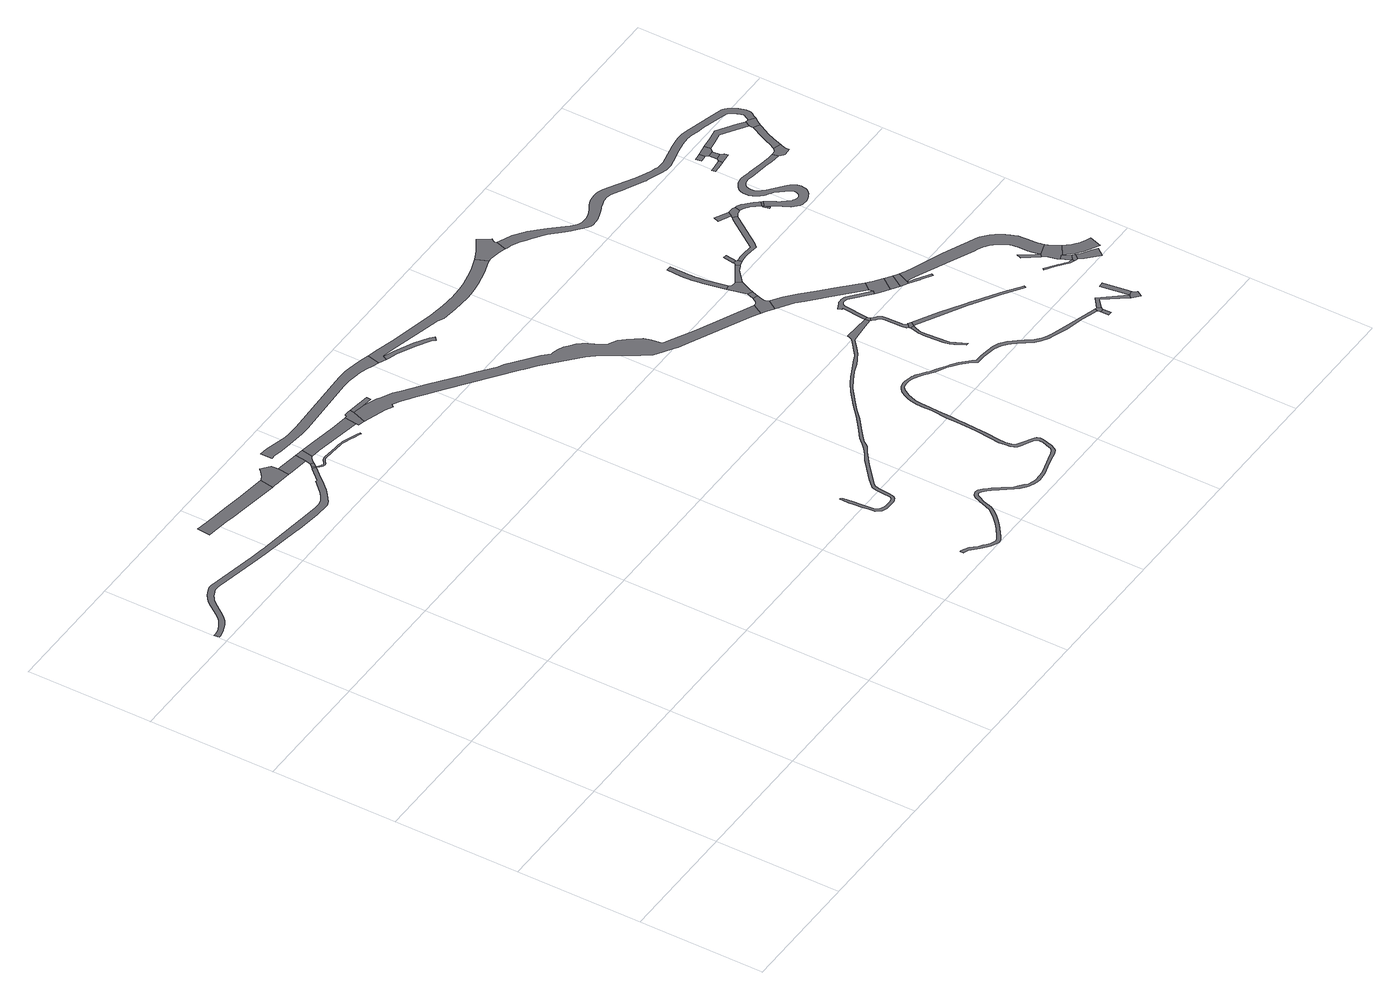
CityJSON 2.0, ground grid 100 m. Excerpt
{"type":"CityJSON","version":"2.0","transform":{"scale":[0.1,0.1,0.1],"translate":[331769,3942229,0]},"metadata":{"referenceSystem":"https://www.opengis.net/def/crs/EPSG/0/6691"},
"CityObjects":{
"road1":{"type":"Road","attributes":{"RoadStructureAttribute.sectionType":"1"},"geometry":[{"type":"MultiSurface","lod":"1","boundaries":[[[0,1,2,3,4,5,6,7,8,9,10,11,12,13,14,15,16,17,18,19,20,21,22,23,24,25,26,27,28,29,30,31,32,33,34,35,36,37,38,39,40,41,42,43,44,45,46,47,48,49,50,51,52,53,54,55,56,57,58,59,60,61,62,63,64,65,66,67,68,69,70]]]}]},
"road2":{"type":"Road","attributes":{"function":"3","RoadStructureAttribute.sectionType":"1"},"geometry":[{"type":"MultiSurface","lod":"1","boundaries":[[[71,72,73,74,75,76,77,78,79,80,81,82,83]]]}]},
"road3":{"type":"Road","geometry":[{"type":"MultiSurface","lod":"1","boundaries":[[[84,85,86,87,88,76,75,89,90,91,92,93,94,95]]]}]},
"road4":{"type":"Road","attributes":{"function":"3","RoadStructureAttribute.sectionType":"1"},"geometry":[{"type":"MultiSurface","lod":"1","boundaries":[[[92,96,97,98,93]]]}]},
"road5":{"type":"Road","geometry":[{"type":"MultiSurface","lod":"1","boundaries":[[[99,70,69,100,101]]]}]},
"road6":{"type":"Road","attributes":{"RoadStructureAttribute.sectionType":"1"},"geometry":[{"type":"MultiSurface","lod":"1","boundaries":[[[102,103,104,99,101]]]}]},
"road7":{"type":"Road","geometry":[{"type":"MultiSurface","lod":"1","boundaries":[[[105,106,107,108,109,110,111,112,98,97,104,103]]]}]},
"road8":{"type":"Road","attributes":{"RoadStructureAttribute.sectionType":"1"},"geometry":[{"type":"MultiSurface","lod":"1","boundaries":[[[69,113,114,115,116,117,118,119,120,121,122,123,124,125,126,127,128,129,130,131,132,133,134,135,136,137,138,139,140,141,142,143,144,145,146,147,148,149,150,151,152,153,154,155,156,157,158,159,160,161,162,100]]]}]},
"road9":{"type":"Road","attributes":{"function":"3","RoadStructureAttribute.sectionType":"1"},"geometry":[{"type":"MultiSurface","lod":"1","boundaries":[[[111,163,164,165,166,167,168,169,170,171,112]]]}]},
"road10":{"type":"Road","geometry":[{"type":"MultiSurface","lod":"1","boundaries":[[[172,173,174,175,176,169,168,177,178]]]}]},
"road11":{"type":"Road","attributes":{"RoadStructureAttribute.sectionType":"1"},"geometry":[{"type":"MultiSurface","lod":"1","boundaries":[[[179,180,181,182,183,184,185,186,187,188,189,190,191,192,193,194,195,196,197,198,199,200,201,202,203,204]]]}]},
"road12":{"type":"Road","geometry":[{"type":"MultiSurface","lod":"1","boundaries":[[[172,205,206,207,208,209,173]]]}]},
"road13":{"type":"Road","geometry":[{"type":"MultiSurface","lod":"1","boundaries":[[[210,211,212,213,214,215,216,217,218,219,220]]]}]},
"road14":{"type":"Road","attributes":{"function":"3","RoadStructureAttribute.sectionType":"1"},"geometry":[{"type":"MultiSurface","lod":"1","boundaries":[[[221,222,223,224,225,226,227,228,229,230,231,232,233,234,235,236,237,238,239,240,241,242,243,244,245,246,247,248,249,250,251,252,253,254,255,256,172,178,257,258,259,260,261,262,263,264,265,266,267,268,269,270,271,272,273,274,275,276,277,278,279]]]}]},
"road15":{"type":"Road","attributes":{"RoadStructureAttribute.sectionType":"1"},"geometry":[{"type":"MultiSurface","lod":"1","boundaries":[[[280,281,282,283,284,285,286,287,288,289,290,291,292,293,294,295,296,297,298,299,300,301,302,303,304,305,306,307,308,309,310,311,312,313,314,315,316,317,318,319,320,321,322,323,324,325,326,327,328,329,330,331,332,333,334,335,336,337,338,339,340,341,342,343,344,345,346,347,348,349,350,351,352,353,354,355,356,357,358,359,360,361,362,363,364,365,366,367,368,369,370]]]}]},
"road16":{"type":"Road","attributes":{"RoadStructureAttribute.sectionType":"1"},"geometry":[{"type":"MultiSurface","lod":"1","boundaries":[[[371,372,373,374,375,376,377,378,379,380,381,382,383,384,385,386,387,388,389,390,391,392,393,394,395,396,397,398,399,400,401,402,403,404,405,406,407,408,409,410,411,412,413,414,415,416,417,418,419,420,421,422,423,424,425,426,427,428,429,430,431,432,433,434,435,436,437,438,439,440,441,442,443,444,445,446,447,448,449,450,451,452,453,454,455,456,457,458,459,460,461,462,463,464,465,466,467,468,469,470,471,472,473,474,475,476,477,478,479,480,481,482,483,484,485,486,487,488,489,490,491,492,493,494,495,496,497,498,499,500,501,502,503,504,505,506,507,508,509,510,511,512,513,514,515,516,517,518,519,520,521,522,523,524,525,526,527,528,529,530,531,532,533,534,535,536,537,538,539,540,541,542,543,544,545,546,547,548,549,550,551,552,553,554,555,556,557,558,559,560,561,562,563,564,565,566,567,568,569,570,571,572,573,574,575,576,577,578,579,580,581,582,583,584,585]]]}]},
"road17":{"type":"Road","attributes":{"RoadStructureAttribute.sectionType":"1"},"geometry":[{"type":"MultiSurface","lod":"1","boundaries":[[[586,587,588,589,590,591,592,593,594,595,596,597,598,599,600,601,602,191,190,210,220,603,604,605,606,607,608,609,610,611,612,613,614,615,616,617,618]]]}]},
"road18":{"type":"Road","geometry":[{"type":"MultiSurface","lod":"1","boundaries":[[[619,620,621,622,623,624,625,626,627,628,629,221,279]]]}]},
"road19":{"type":"Road","attributes":{"RoadStructureAttribute.sectionType":"1"},"geometry":[{"type":"MultiSurface","lod":"1","boundaries":[[[630,631,632,633,634,635,636,637,638,639,640,641,642,643,644]]]}]},
"road20":{"type":"Road","geometry":[{"type":"MultiSurface","lod":"1","boundaries":[[[645,646,370,369,647,648]]]}]},
"road21":{"type":"Road","attributes":{"RoadStructureAttribute.sectionType":"1"},"geometry":[{"type":"MultiSurface","lod":"1","boundaries":[[[649,650,651,652,653,654,655,648,647,656,657,658,659,660,661,662,663,664,665]]]}]},
"road22":{"type":"Road","geometry":[{"type":"MultiSurface","lod":"1","boundaries":[[[617,666,667,668,669,670,671,672,673,674,675,676,677,678,679,680,681,682,683,684,618]]]}]},
"road23":{"type":"Road","geometry":[{"type":"MultiSurface","lod":"1","boundaries":[[[643,685,686,687,688,649,665,689,644]]]}]},
"road24":{"type":"Road","attributes":{"RoadStructureAttribute.sectionType":"1"},"geometry":[{"type":"MultiSurface","lod":"1","boundaries":[[[626,690,691,627]]]}]},
"road25":{"type":"Road","geometry":[{"type":"MultiSurface","lod":"1","boundaries":[[[691,690,692,693,694,695,696,697,698,699,700,701]]]}]},
"road26":{"type":"Road","attributes":{"RoadStructureAttribute.sectionType":"1"},"geometry":[{"type":"MultiSurface","lod":"1","boundaries":[[[700,702,703,704,705,706,707,708,709,710,711,712,713,714,715,716,701]]]}]},
"road27":{"type":"Road","geometry":[{"type":"MultiSurface","lod":"1","boundaries":[[[717,718,719,720,721,722,723,724,725,726,727,728,729,621,620]]]}]},
"road28":{"type":"Road","attributes":{"RoadStructureAttribute.sectionType":"1"},"geometry":[{"type":"MultiSurface","lod":"1","boundaries":[[[646,730,731,732,733,734,735,736,737,738,739,740,741,742,743,744,745,746,747,748,749,750,751,752,753,370]]]}]},
"road29":{"type":"Road","attributes":{"RoadStructureAttribute.sectionType":"1"},"geometry":[{"type":"MultiSurface","lod":"1","boundaries":[[[754,755,694,693,756,757,758,759,760,761]]]}]},
"road30":{"type":"Road","attributes":{"RoadStructureAttribute.sectionType":"1"},"geometry":[{"type":"MultiSurface","lod":"1","boundaries":[[[685,762,763,764,765,766,767,768,769,770,771,772,773,774,775,776,777,778,779,780,686]]]}]},
"road31":{"type":"Road","geometry":[{"type":"MultiSurface","lod":"1","boundaries":[[[760,781,782,783,784,785,786,787,788,761]]]}]},
"road32":{"type":"Road","geometry":[{"type":"MultiSurface","lod":"1","boundaries":[[[741,789,790,791,792,793,722,721,742]]]}]},
"road33":{"type":"Road","geometry":[{"type":"MultiSurface","lod":"1","boundaries":[[[785,794,795,786]]]}]},
"road34":{"type":"Road","attributes":{"RoadStructureAttribute.sectionType":"1"},"geometry":[{"type":"MultiSurface","lod":"1","boundaries":[[[796,797,791,790,798]]]}]},
"road35":{"type":"Road","geometry":[{"type":"MultiSurface","lod":"1","boundaries":[[[796,798,799,800,801,802]]]}]},
"road36":{"type":"Road","geometry":[{"type":"MultiSurface","lod":"1","boundaries":[[[803,804,805,806]]]}]},
"road37":{"type":"Road","attributes":{"RoadStructureAttribute.sectionType":"1"},"geometry":[{"type":"MultiSurface","lod":"1","boundaries":[[[799,807,808,809,810,811,812,813,814,815,816,800]]]}]},
"road38":{"type":"Road","geometry":[{"type":"MultiSurface","lod":"1","boundaries":[[[817,803,806,818,819,820,371,585]]]}]},
"road39":{"type":"Road","attributes":{"RoadStructureAttribute.sectionType":"1"},"geometry":[{"type":"MultiSurface","lod":"1","boundaries":[[[821,822,823,824,825,826,827,828,784,783,829,830,831,832,833,834,835,836,837,838,839]]]}]},
"road40":{"type":"Road","attributes":{"RoadStructureAttribute.sectionType":"1"},"geometry":[{"type":"MultiSurface","lod":"1","boundaries":[[[840,820,819,841,842,843]]]}]},
"road41":{"type":"Road","geometry":[{"type":"MultiSurface","lod":"1","boundaries":[[[844,845,843,842,846,847,848,849]]]}]},
"road42":{"type":"Road","attributes":{"RoadStructureAttribute.sectionType":"1"},"geometry":[{"type":"MultiSurface","lod":"1","boundaries":[[[845,850,851,852,853,843]]]}]},
"road43":{"type":"Road","attributes":{"function":"3","RoadStructureAttribute.sectionType":"1"},"geometry":[{"type":"MultiSurface","lod":"1","boundaries":[[[801,854,855,856,857,858,859,860,861,862,863,864,865,866,867,868,869,870,871,872,873,874,875,876,877,878,879,880,881,882,883,884,885,886,887,888,889,890,891,892,893,894,895,896,897,898,899,900,901,802]]]}]},
"road44":{"type":"Road","geometry":[{"type":"MultiSurface","lod":"1","boundaries":[[[902,903,904,905]]]}]},
"road45":{"type":"Road","geometry":[{"type":"MultiSurface","lod":"1","boundaries":[[[906,907,905,904,839,838,908,909,910,911,912]]]}]},
"road46":{"type":"Road","attributes":{"RoadStructureAttribute.sectionType":"1"},"geometry":[{"type":"MultiSurface","lod":"1","boundaries":[[[913,914,915,916,917,918,919,920,921,922,923,924]]]}]},
"road47":{"type":"Road","attributes":{"RoadStructureAttribute.sectionType":"1"},"geometry":[{"type":"MultiSurface","lod":"1","boundaries":[[[911,925,926,927,928,929,930,931,932,933,934,935,936,937,938,939,940,941,942,943,944,945,946,947,912]]]}]},
"road48":{"type":"Road","attributes":{"RoadStructureAttribute.sectionType":"1"},"geometry":[{"type":"MultiSurface","lod":"1","boundaries":[[[948,949,950,951,952,953,954,877]]]}]},
"road49":{"type":"Road","geometry":[{"type":"MultiSurface","lod":"1","boundaries":[[[955,956,957,958,959,960,961]]]}]},
"road50":{"type":"Road","attributes":{"RoadStructureAttribute.sectionType":"1"},"geometry":[{"type":"MultiSurface","lod":"1","boundaries":[[[962,963,964,965,966,967,968,969,970,971,972,973,974,975,976,977,978,979,980,981,982,983,984,985,986,987,988,989,990,991,992,993,994,995,996,997,998,999,1000,1001,1002,1003,1004,1005,1006,1007,1008,1009,1010,1011,1012,1013,1014,1015,1016,1017,1018,1019,1020,1021,1022,1023,1024,1025,672,671,1026,1027,1028,1029,1030,1031,1032,1033,1034,1035,1036,1037,1038,1039,1040,1041,1042,1043,1044,1045,1046,1047,1048,1049,1050,1051,1052,1053,1054,1055,1056,1057,1058,1059,1060,1061,1062,1063,1064,1065,1066,1067,1068,1069,1070,1071,1072,1073,1074,1075,1076,1077,1078,1079,1080,1081,1082,1083,1084]]]}]},
"road51":{"type":"Road","geometry":[{"type":"MultiSurface","lod":"1","boundaries":[[[1085,936,935,961,960,1086]]]}]},
"road52":{"type":"Road","attributes":{"RoadStructureAttribute.sectionType":"1"},"geometry":[{"type":"MultiSurface","lod":"1","boundaries":[[[1087,913,1088,1089,1090,1091,1092]]]}]},
"road53":{"type":"Road","geometry":[{"type":"MultiSurface","lod":"1","boundaries":[[[1093,1094,1095,1096,1088,913,924]]]}]},
"road54":{"type":"Road","geometry":[{"type":"MultiSurface","lod":"1","boundaries":[[[954,1097,1098,1092,1091,1099,1100,1101,1102,1103,1104,878,877]]]}]},
"road55":{"type":"Road","attributes":{"RoadStructureAttribute.sectionType":"1"},"geometry":[{"type":"MultiSurface","lod":"1","boundaries":[[[1105,1106,1107,1108,1095,1094,1109,1110]]]}]},
"road56":{"type":"Road","attributes":{"function":"3","RoadStructureAttribute.sectionType":"1"},"geometry":[{"type":"MultiSurface","lod":"1","boundaries":[[[1099,1111,1112,1113,1114,1115,1116,1117,1118,1119,1120,1121,1122,1123,1124,1100]]]}]},
"road57":{"type":"Road","attributes":{"RoadStructureAttribute.sectionType":"1"},"geometry":[{"type":"MultiSurface","lod":"1","boundaries":[[[1125,1126,1127,1128,1129,1130,1131,1132,1133,1134,1135,1136,1137,1138,1139,1140,1141,1142,1143,1144,1145,1146,1147,1148,1149,1150,1151,1152,1153,1154,1155,1156,1157,1158,1159,1160,1161,1162,1163,1164,1165,1166,1167,1168,1169,1170,1171,1172,1173,1174,1175,1176,1177,1178,1179,1180,1181,1182,1183,1184,1185,1186,1187,1188,1189,1190,1191,1192,1193,1194,1195,1196,1197,1198,1199,1200,1201,1202,1203,1204,1205,1206,1207,1208,1209,1210,1211,1212,1213,1214,1215,1216,1217,1218,1219,1220,1221,1222,1223,1224,1225,1226,1227,1228,1229,1230,1231,1232,1233,1234,1235,1236,1237,1238,1239,1240,1241,1242,1243,1244,1245,1246,1247,1248,1249,1250,1086,960,1251,1252,1253,1254,1255,1256,1257,1258,1259,1260,1261,1262,1263,1264,1265,1266,1267,1268,1269,1270,1271,1272,1273,1274,1275,1276,1277,1278,1279,1280,1281,1282,1283,1284,1285,1286,1287,1288,1289,1290,1291,1292,1293,1294,1295]]]}]},
"road58":{"type":"Road","attributes":{"RoadStructureAttribute.sectionType":"1"},"geometry":[{"type":"MultiSurface","lod":"1","boundaries":[[[1296,1297,1298,1299,1300,1301]]]}]},
"road59":{"type":"Road","geometry":[{"type":"MultiSurface","lod":"1","boundaries":[[[1302,1303,1304,1305]]]}]},
"road60":{"type":"Road","attributes":{"RoadStructureAttribute.sectionType":"1"},"geometry":[{"type":"MultiSurface","lod":"1","boundaries":[[[1300,1306,1307,1308,1309,1310,1301]]]}]},
"road61":{"type":"Road","attributes":{"RoadStructureAttribute.sectionType":"1"},"geometry":[{"type":"MultiSurface","lod":"1","boundaries":[[[1311,1312,1310,1309]]]}]},
"road62":{"type":"Road","geometry":[{"type":"MultiSurface","lod":"1","boundaries":[[[1311,1313,1314,1315,1305,1304,1312]]]}]},
"road63":{"type":"Road","geometry":[{"type":"MultiSurface","lod":"1","boundaries":[[[1294,1316,1317,1318,1319,1320,1321,1322,1323,1295]]]}]},
"road64":{"type":"Road","attributes":{"RoadStructureAttribute.sectionType":"1"},"geometry":[{"type":"MultiSurface","lod":"1","boundaries":[[[1314,1324,1325,1326,1327,1328,1329,1330,1331,1332,1315]]]}]},
"road65":{"type":"Road","attributes":{"RoadStructureAttribute.sectionType":"1"},"geometry":[{"type":"MultiSurface","lod":"1","boundaries":[[[1333,1334,1335,1336,1322,1321,1337,1338,1339,1340,1341,1342]]]}]},
"road66":{"type":"Road","geometry":[{"type":"MultiSurface","lod":"1","boundaries":[[[1341,1343,1084,1083,1328,1327,1342]]]}]}
},
"vertices":[
[1860,4458,0],[1775,4365,0],[1761,4366,0],[1746,4351,0],[1671,4275,0],[1638,4250,0],[1607,4232,0],[1564,4221,0],[1526,4221,0],[1441,4234,0],[964,4299,0],[953,4301,0],[852,4319,0],[447,4403,0],[422,4403,0],[387,4392,0],[340,4369,0],[293,4334,0],[271,4305,0],[248,4275,0],[190,4193,0],[173,4174,0],[154,4159,0],[120,4138,0],[103,4128,0],[92,4124,0],[80,4119,0],[76,4117,0],[45,4109,0],[20,4105,0],[9,4105,0],[14,4063,0],[26,4065,0],[60,4073,0],[80,4078,0],[91,4082,0],[106,4088,0],[119,4093,0],[140,4104,0],[177,4127,0],[200,4146,0],[220,4168,0],[283,4253,0],[298,4272,0],[315,4291,0],[329,4305,0],[344,4317,0],[358,4326,0],[375,4336,0],[401,4348,0],[420,4353,0],[438,4355,0],[456,4354,0],[478,4351,0],[800,4283,0],[934,4258,0],[1090,4230,0],[1233,4206,0],[1284,4197,0],[1463,4171,0],[1586,4165,0],[1604,4171,0],[1619,4179,0],[1656,4203,0],[1681,4223,0],[1720,4256,0],[1768,4306,0],[1798,4341,0],[1836,4386,0],[1886,4442,0],[1864,4462,0],
[923,4688,0],[1068,4666,0],[1150,4652,0],[1259,4635,0],[1550,4588,0],[1567,4696,0],[1545,4699,0],[1350,4726,0],[1185,4751,0],[1157,4755,0],[995,4781,0],[901,4795,0],[889,4693,0],
[1664,4767,0],[1649,4749,0],[1625,4728,0],[1603,4710,0],[1580,4700,0],[1578,4584,0],[1603,4582,0],[1624,4579,0],[1721,4564,0],[1735,4660,0],[1732,4677,0],[1730,4711,0],
[1736,4562,0],[1905,4538,0],[1920,4631,0],
[1872,4471,0],[1895,4450,0],[1894,4451,0],
[1901,4458,0],[1920,4482,0],[1898,4499,0],
[1940,4509,0],[1950,4518,0],[1956,4523,0],[1960,4525,0],[1963,4526,0],[1967,4527,0],[1972,4527,0],[1987,4620,0],
[1903,4424,0],[1917,4413,0],[1923,4410,0],[1930,4407,0],[1942,4405,0],[1952,4407,0],[1958,4409,0],[1963,4412,0],[1971,4419,0],[1982,4429,0],[1984,4431,0],[1988,4433,0],[1996,4436,0],[2002,4438,0],[2007,4438,0],[2017,4437,0],[2138,4427,0],[2174,4424,0],[2195,4422,0],[2213,4418,0],[2231,4413,0],[2260,4402,0],[2302,4384,0],[2335,4372,0],[2353,4364,0],[2357,4376,0],[2339,4383,0],[2306,4395,0],[2265,4413,0],[2234,4424,0],[2216,4429,0],[2197,4433,0],[2175,4436,0],[2139,4439,0],[2018,4449,0],[2006,4450,0],[2000,4449,0],[1993,4448,0],[1983,4444,0],[1978,4442,0],[1974,4439,0],[1963,4428,0],[1956,4422,0],[1952,4420,0],[1948,4418,0],[1942,4417,0],[1934,4419,0],[1928,4421,0],[1923,4423,0],[1911,4433,0],
[1980,4527,0],[1989,4526,0],[1998,4525,0],[2049,4518,0],[2413,4453,0],[2424,4451,0],[2438,4547,0],[2303,4567,0],[2092,4604,0],
[2517,4527,0],[2520,4560,0],[2506,4561,0],[2462,4563,0],[2455,4545,0],[2422,4429,0],[2476,4415,0],
[1841,4752,0],[1891,4740,0],[1969,4729,0],[2138,4711,0],[2205,4710,0],[2716,4732,0],[2781,4729,0],[2844,4721,0],[2892,4711,0],[2946,4696,0],[2996,4677,0],[3051,4655,0],[3078,4758,0],[3007,4776,0],[2946,4791,0],[2896,4799,0],[2852,4805,0],[2775,4809,0],[2175,4785,0],[2076,4788,0],[2059,4790,0],[2044,4792,0],[2018,4798,0],[1869,4836,0],[1804,4842,0],[1806,4751,0],
[2572,4519,0],[2582,4517,0],[2695,4501,0],[2699,4536,0],[2551,4556,0],
[3114,4630,0],[3129,4624,0],[3197,4599,0],[3343,4529,0],[3440,4470,0],[3464,4444,0],[3491,4468,0],[3463,4498,0],[3360,4561,0],[3211,4632,0],[3128,4665,0],
[4943,2768,0],[4513,2969,0],[4300,3081,0],[4275,3094,0],[4269,3104,0],[4256,3182,0],[4240,3234,0],[4208,3284,0],[4173,3328,0],[4132,3375,0],[4093,3396,0],[4058,3415,0],[4051,3424,0],[4017,3472,0],[4012,3493,0],[3993,3534,0],[3971,3566,0],[3947,3600,0],[3903,3634,0],[3873,3655,0],[3832,3676,0],[3788,3689,0],[3766,3690,0],[3714,3740,0],[3641,3796,0],[3498,3908,0],[3457,3931,0],[3330,4028,0],[3254,4087,0],[3044,4248,0],[2886,4367,0],[2833,4407,0],[2755,4449,0],[2722,4467,0],[2607,4509,0],[2572,4518,0],[2571,4386,0],[2654,4355,0],[2711,4327,0],[2726,4347,0],[2794,4309,0],[2843,4278,0],[2884,4248,0],[2944,4204,0],[3053,4122,0],[3508,3780,0],[3524,3768,0],[3606,3707,0],[3863,3476,0],[3933,3393,0],[3982,3317,0],[4082,3156,0],[4131,3088,0],[4191,3043,0],[4263,2996,0],[4289,2982,0],[4367,2943,0],[4839,2717,0],[4895,2685,0],
[5013,2047,0],[5007,2027,0],[4998,2003,0],[4867,1897,0],[4859,1894,0],[4796,1868,0],[4733,1836,0],[4659,1800,0],[4602,1768,0],[4527,1720,0],[4412,1629,0],[4328,1551,0],[4237,1479,0],[4144,1407,0],[4124,1385,0],[4097,1356,0],[4063,1323,0],[4044,1308,0],[4008,1282,0],[3959,1249,0],[3896,1197,0],[3807,1121,0],[3775,1087,0],[3758,1069,0],[3746,1056,0],[3738,1036,0],[3736,1022,0],[3731,952,0],[3724,898,0],[3718,886,0],[3706,877,0],[3682,874,0],[3636,874,0],[3613,876,0],[3586,892,0],[3568,911,0],[3564,934,0],[3553,1028,0],[3550,1096,0],[3544,1130,0],[3537,1168,0],[3530,1181,0],[3523,1185,0],[3521,1111,0],[3527,1058,0],[3531,1004,0],[3536,960,0],[3540,923,0],[3542,907,0],[3559,885,0],[3574,868,0],[3613,851,0],[3661,850,0],[3693,849,0],[3729,862,0],[3744,881,0],[3748,896,0],[3753,933,0],[3761,1005,0],[3762,1028,0],[3770,1046,0],[3778,1055,0],[3791,1072,0],[3827,1104,0],[3858,1132,0],[3941,1204,0],[3989,1241,0],[4048,1284,0],[4089,1312,0],[4109,1334,0],[4120,1351,0],[4125,1358,0],[4150,1382,0],[4192,1416,0],[4259,1469,0],[4312,1510,0],[4383,1579,0],[4444,1631,0],[4515,1689,0],[4566,1728,0],[4636,1766,0],[4715,1807,0],[4790,1834,0],[4829,1855,0],[4846,1864,0],[4883,1882,0],[4937,1926,0],[5004,1983,0],[5133,1996,0],[5226,2000,0],[5224,2036,0],
[6160,740,0],[6086,762,0],[5862,827,0],[5793,848,0],[5772,857,0],[5770,858,0],[5746,867,0],[5708,891,0],[5681,912,0],[5653,940,0],[5626,982,0],[5601,1015,0],[5597,1021,0],[5547,1074,0],[5498,1115,0],[5449,1132,0],[5383,1145,0],[5322,1151,0],[5270,1154,0],[5252,1177,0],[5216,1210,0],[5182,1244,0],[5135,1278,0],[5101,1300,0],[5067,1323,0],[5031,1344,0],[4999,1363,0],[4977,1380,0],[4949,1403,0],[4923,1422,0],[4909,1430,0],[4890,1439,0],[4883,1441,0],[4859,1449,0],[4821,1457,0],[4787,1458,0],[4759,1450,0],[4739,1438,0],[4714,1419,0],[4692,1385,0],[4671,1344,0],[4661,1312,0],[4653,1272,0],[4652,1267,0],[4650,1213,0],[4651,1135,0],[4641,1000,0],[4639,918,0],[4637,851,0],[4631,759,0],[4618,633,0],[4612,565,0],[4612,557,0],[4612,530,0],[4615,505,0],[4621,473,0],[4631,447,0],[4642,428,0],[4672,410,0],[4706,393,0],[4743,371,0],[4763,361,0],[4777,342,0],[4779,330,0],[4774,301,0],[4763,263,0],[4748,224,0],[4732,207,0],[4702,195,0],[4646,179,0],[4561,157,0],[4496,139,0],[4459,137,0],[4415,136,0],[4390,141,0],[4352,156,0],[4330,177,0],[4302,198,0],[4272,226,0],[4221,294,0],[4180,347,0],[4177,349,0],[4162,365,0],[4138,396,0],[4112,417,0],[4090,425,0],[4072,423,0],[4052,414,0],[4034,393,0],[4015,345,0],[4002,315,0],[3990,277,0],[3978,247,0],[3955,215,0],[3920,178,0],[3876,132,0],[3831,98,0],[3768,52,0],[3748,41,0],[3736,33,0],[3720,30,0],[3702,38,0],[3680,49,0],[3656,66,0],[3636,80,0],[3610,101,0],[3586,127,0],[3563,149,0],[3537,168,0],[3509,181,0],[3494,180,0],[3493,151,0],[3508,151,0],[3532,139,0],[3564,111,0],[3596,80,0],[3635,48,0],[3659,29,0],[3695,11,0],[3720,4,0],[3745,8,0],[3777,27,0],[3813,53,0],[3875,98,0],[3921,140,0],[3953,174,0],[3987,213,0],[4006,245,0],[4031,322,0],[4054,372,0],[4062,387,0],[4080,398,0],[4089,396,0],[4107,389,0],[4134,362,0],[4175,315,0],[4189,296,0],[4250,212,0],[4280,181,0],[4318,151,0],[4338,139,0],[4368,122,0],[4400,112,0],[4428,110,0],[4474,113,0],[4512,120,0],[4573,138,0],[4641,155,0],[4722,172,0],[4748,185,0],[4760,196,0],[4781,238,0],[4792,282,0],[4804,317,0],[4804,345,0],[4796,365,0],[4785,377,0],[4753,394,0],[4716,415,0],[4694,427,0],[4668,445,0],[4653,461,0],[4645,483,0],[4638,524,0],[4638,542,0],[4638,580,0],[4650,689,0],[4657,781,0],[4662,870,0],[4665,921,0],[4669,992,0],[4671,1099,0],[4675,1162,0],[4680,1246,0],[4683,1291,0],[4684,1293,0],[4695,1325,0],[4708,1357,0],[4730,1391,0],[4745,1413,0],[4763,1430,0],[4797,1435,0],[4823,1435,0],[4847,1429,0],[4866,1422,0],[4885,1415,0],[4913,1400,0],[4941,1382,0],[4967,1360,0],[4989,1346,0],[5015,1327,0],[5067,1298,0],[5092,1285,0],[5130,1258,0],[5166,1229,0],[5214,1182,0],[5253,1129,0],[5330,1128,0],[5391,1119,0],[5432,1111,0],[5484,1085,0],[5525,1056,0],[5561,1019,0],[5566,1011,0],[5601,959,0],[5642,909,0],[5678,878,0],[5730,846,0],[5769,833,0],[5771,833,0],[5779,830,0],[5875,795,0],[6026,755,0],[6092,735,0],[6153,717,0],
[4302,4658,0],[4270,4646,0],[4241,4636,0],[4196,4624,0],[4152,4614,0],[4074,4600,0],[4004,4593,0],[3949,4590,0],[3906,4590,0],[3876,4592,0],[3844,4594,0],[3770,4602,0],[3727,4607,0],[3676,4615,0],[3594,4631,0],[3296,4700,0],[3147,4739,0],[3129,4669,0],[3223,4648,0],[3441,4595,0],[3644,4545,0],[3689,4520,0],[3818,4504,0],[3890,4499,0],[3955,4496,0],[4006,4497,0],[4056,4501,0],[4124,4511,0],[4234,4534,0],[4273,4545,0],[4354,4572,0],[4369,4576,0],[4332,4670,0],
[4935,2662,0],[4987,2627,0],[5039,2704,0],[5029,2715,0],[5026,2722,0],[5025,2731,0],[5027,2746,0],[5041,2799,0],[5003,2813,0],[4979,2776,0],[4962,2764,0],
[5308,1681,0],[5299,1650,0],[5295,1582,0],[5304,1449,0],[5314,1402,0],[5327,1372,0],[5368,1294,0],[5387,1296,0],[5333,1414,0],[5324,1504,0],[5319,1581,0],[5318,1639,0],[5333,1689,0],[5345,1715,0],[5314,1720,0],
[5253,2020,0],[5249,2035,0],[5236,2001,0],[5257,2015,0],
[5341,1762,0],[5321,1782,0],[5317,1918,0],[5312,1950,0],[5297,1976,0],[5277,1992,0],[5260,2009,0],[5241,1993,0],[5260,1973,0],[5278,1959,0],[5288,1942,0],[5292,1915,0],[5292,1906,0],[5296,1780,0],[5301,1743,0],[5312,1736,0],[5314,1735,0],
[4387,4577,0],[4401,4576,0],[4420,4574,0],[4460,4567,0],[4504,4557,0],[4535,4548,0],[4561,4634,0],[4559,4639,0],[4559,4644,0],[4560,4651,0],[4562,4657,0],[4565,4662,0],[4569,4668,0],[4580,4680,0],[4516,4773,0],[4501,4763,0],[4440,4724,0],[4415,4710,0],[4377,4691,0],
[5350,1716,0],[5367,1747,0],[5345,1759,0],[5344,1760,0],[5314,1722,0],
[5060,2853,0],[5022,2867,0],
[5070,2881,0],[5110,2970,0],[5079,3007,0],[5072,3004,0],[5061,3003,0],[5047,3005,0],[5036,3011,0],[5031,3016,0],[5025,3027,0],[4985,3019,0],
[4990,3200,0],[4984,3246,0],[4982,3276,0],[4981,3285,0],[4980,3304,0],[4979,3329,0],[4979,3358,0],[4981,3475,0],[4940,3476,0],[4938,3358,0],[4938,3328,0],[4939,3303,0],[4941,3273,0],[4943,3242,0],[4950,3193,0],
[5114,2542,0],[5166,2493,0],[5253,2410,0],[5262,2401,0],[5502,2178,0],[5553,2239,0],[5520,2271,0],[5392,2394,0],[5305,2478,0],[5209,2573,0],[5155,2619,0],[5123,2643,0],[5048,2696,0],
[5249,2052,0],[5267,2222,0],[5271,2236,0],[5275,2243,0],[5283,2252,0],[5292,2256,0],[5304,2258,0],[5315,2259,0],[5324,2258,0],[5330,2255,0],[5337,2251,0],[5489,2124,0],[5508,2147,0],[5354,2275,0],[5343,2282,0],[5332,2287,0],[5316,2289,0],[5300,2288,0],[5282,2285,0],[5266,2277,0],[5219,2255,0],[5232,2228,0],[5243,2233,0],[5224,2053,0],
[5189,3076,0],[5188,3075,0],[5174,3024,0],[5205,3050,0],[5210,3053,0],[5245,3068,0],[5251,3071,0],[5236,3104,0],
[5548,1607,0],[5726,1509,0],[5757,1490,0],[5777,1478,0],[5779,1477,0],[5919,1389,0],[5941,1376,0],[5994,1341,0],[6082,1280,0],[6099,1268,0],[6110,1285,0],[6089,1300,0],[6005,1358,0],[5952,1393,0],[5911,1419,0],[5779,1506,0],[5777,1507,0],[5731,1536,0],[5565,1637,0],
[5263,3076,0],[5283,3082,0],[5293,3084,0],[5288,3114,0],[5278,3122,0],[5248,3127,0],[5246,3116,0],[5243,3109,0],
[5522,2099,0],[5584,2054,0],[5659,2153,0],[5594,2203,0],[5577,2217,0],
[5291,3210,0],[5262,3215,0],
[5714,2116,0],[5684,2135,0],[5651,2013,0],
[5704,1981,0],[5714,1998,0],[5717,2003,0],[5758,2089,0],
[6158,689,0],[6160,627,0],[6188,623,0],[6187,689,0],
[5725,1967,0],[5768,1941,0],[5782,1932,0],[5785,1931,0],[5866,1880,0],[5878,1898,0],[5785,1954,0],[5783,1956,0],[5760,1969,0],[5748,1977,0],
[6155,696,0],[6187,692,0],[6197,714,0],[6178,735,0],
[5644,3380,0],[5633,3368,0],[5452,3111,0],[5441,3112,0],[5373,3119,0],[5348,3119,0],[5320,3118,0],[5299,3116,0],[5303,3086,0],[5322,3088,0],[5349,3089,0],[5371,3089,0],[5447,3082,0],[5469,3079,0],[5498,3109,0],[5665,3343,0],[5673,3353,0],[5682,3362,0],[5649,3387,0],
[6262,801,0],[6261,768,0],[6388,596,0],[6412,614,0],
[6454,614,0],[6453,622,0],[6394,588,0],[6432,551,0],[6447,542,0],[6473,584,0],
[6447,649,0],[6421,844,0],[6379,836,0],[6398,720,0],
[5754,1991,0],[5768,1986,0],[5783,1981,0],[5785,1980,0],[6055,1858,0],[6240,1773,0],[6261,1764,0],[6306,1742,0],[6322,1733,0],[6341,1717,0],[6362,1698,0],[6381,1677,0],[6395,1657,0],[6405,1638,0],[6417,1613,0],[6423,1597,0],[6428,1578,0],[6432,1558,0],[6434,1529,0],[6436,1461,0],[6439,1435,0],[6443,1405,0],[6451,1374,0],[6453,1367,0],[6553,1400,0],[6552,1403,0],[6546,1426,0],[6543,1448,0],[6541,1468,0],[6539,1535,0],[6536,1570,0],[6531,1600,0],[6523,1629,0],[6514,1654,0],[6499,1686,0],[6484,1712,0],[6463,1743,0],[6436,1772,0],[6410,1797,0],[6382,1819,0],[6356,1835,0],[6306,1859,0],[6272,1874,0],[6106,1946,0],[5860,2040,0],[5854,2042,0],[5786,2075,0],[5784,2076,0],
[5579,3489,0],[5565,3448,0],[5660,3401,0],[5684,3434,0],
[5733,3432,0],[5711,3435,0],[5693,3369,0],[5705,3375,0],[5719,3378,0],[5740,3379,0],[5752,3426,0],
[6521,1150,0],[6489,1156,0],[6464,1175,0],[6441,1192,0],[6424,1205,0],[6403,1221,0],[6333,1271,0],[6324,1260,0],[6394,1210,0],[6433,1181,0],[6483,1143,0],[6514,1131,0],
[5759,3375,0],[5777,3366,0],[5796,3353,0],[5799,3350,0],[5801,3348,0],[5809,3341,0],[5824,3327,0],[5837,3312,0],[5850,3297,0],[5862,3281,0],[5863,3279,0],[5896,3305,0],[5889,3314,0],[5876,3329,0],[5863,3344,0],[5850,3358,0],[5836,3374,0],[5821,3388,0],[5806,3401,0],[5802,3403,0],[5800,3405,0],[5792,3410,0],[5771,3420,0],
[6430,1392,0],[6403,1433,0],[6390,1456,0],[6375,1480,0],[6358,1500,0],[6346,1462,0],[6430,1349,0],
[5857,3261,0],[5871,3216,0],[5876,3218,0],[5885,3220,0],[5883,3227,0],[5872,3265,0],[5860,3269,0],
[6641,3828,0],[6654,3849,0],[6661,3866,0],[6665,3884,0],[6665,3902,0],[6662,3921,0],[6656,3943,0],[6649,3960,0],[6624,4005,0],[6611,4023,0],[6597,4036,0],[6585,4044,0],[6573,4051,0],[6561,4056,0],[6467,4080,0],[6304,4125,0],[6258,4138,0],[6207,4146,0],[6161,4149,0],[6136,4147,0],[6069,4136,0],[5891,4101,0],[5829,4104,0],[5810,4109,0],[5808,4109,0],[5772,4119,0],[5729,4137,0],[5650,4175,0],[5523,4248,0],[5431,4302,0],[5413,4309,0],[5388,4318,0],[5371,4321,0],[5354,4322,0],[5330,4321,0],[5321,4321,0],[5311,4320,0],[5289,4316,0],[5276,4312,0],[5261,4307,0],[5241,4299,0],[5226,4292,0],[5213,4283,0],[5192,4270,0],[5169,4258,0],[5148,4250,0],[5124,4244,0],[5103,4242,0],[5084,4242,0],[5072,4242,0],[5058,4244,0],[5041,4250,0],[5024,4258,0],[4998,4279,0],[4985,4291,0],[4959,4318,0],[4874,4411,0],[4857,4428,0],[4773,4514,0],[4754,4530,0],[4729,4550,0],[4709,4564,0],[4681,4581,0],[4634,4605,0],[4556,4541,0],[4589,4530,0],[4621,4517,0],[4655,4497,0],[4691,4474,0],[4727,4447,0],[4752,4429,0],[4783,4407,0],[4820,4382,0],[4910,4291,0],[4940,4261,0],[4951,4251,0],[5028,4184,0],[5060,4168,0],[5081,4165,0],[5096,4164,0],[5119,4165,0],[5138,4168,0],[5158,4173,0],[5184,4181,0],[5214,4192,0],[5229,4199,0],[5280,4221,0],[5282,4221,0],[5330,4235,0],[5377,4237,0],[5413,4228,0],[5509,4176,0],[5517,4172,0],[5605,4126,0],[5659,4100,0],[5665,4098,0],[5690,4089,0],[5790,4052,0],[5808,4047,0],[5810,4046,0],[5838,4038,0],[5888,4037,0],[5935,4044,0],[6050,4072,0],[6124,4085,0],[6193,4089,0],[6243,4081,0],[6292,4069,0],[6350,4056,0],[6557,3997,0],[6562,3993,0],[6569,3987,0],[6577,3975,0],[6599,3935,0],[6604,3924,0],[6609,3909,0],[6610,3899,0],[6610,3890,0],[6608,3882,0],[6605,3874,0],[6594,3856,0],[6582,3836,0],[6627,3804,0],
[5901,3299,0],[5907,3291,0],
[6493,1191,0],[6557,1177,0],[6537,1204,0],[6526,1220,0],[6518,1237,0],[6481,1221,0],
[6529,1125,0],[6544,1121,0],[6577,1159,0],[6560,1173,0],
[6450,1323,0],[6472,1242,0],[6529,1236,0],[6608,1289,0],[6595,1308,0],[6581,1333,0],[6571,1354,0],[6561,1377,0],
[6716,1059,0],[6678,1087,0],[6631,1117,0],[6609,1132,0],[6573,1085,0],[6669,997,0],
[6544,1216,0],[6587,1167,0],[6637,1129,0],[6699,1090,0],[6746,1064,0],[6782,1162,0],[6750,1173,0],[6732,1182,0],[6731,1182,0],[6706,1196,0],[6677,1215,0],[6654,1235,0],[6629,1262,0],[6612,1283,0],
[6335,3503,0],[6317,3503,0],[6228,3518,0],[6123,3536,0],[6108,3538,0],[6080,3545,0],[6060,3548,0],[6041,3551,0],[6028,3551,0],[6001,3548,0],[5981,3543,0],[5970,3538,0],[5946,3523,0],[5931,3509,0],[5919,3492,0],[5912,3474,0],[5908,3454,0],[5907,3433,0],[5910,3413,0],[5918,3387,0],[5924,3374,0],[5935,3357,0],[5947,3341,0],[5961,3327,0],[5968,3321,0],[5977,3314,0],[5993,3302,0],[6010,3291,0],[6027,3281,0],[6103,3193,0],[6104,3192,0],[6105,3190,0],[6106,3189,0],[6107,3187,0],[6108,3186,0],[6109,3184,0],[6109,3183,0],[6110,3181,0],[6111,3180,0],[6112,3178,0],[6112,3176,0],[6113,3175,0],[6113,3173,0],[6114,3171,0],[6114,3170,0],[6114,3168,0],[6114,3166,0],[6115,3164,0],[6115,3163,0],[6115,3161,0],[6115,3159,0],[6115,3157,0],[6115,3155,0],[6115,3154,0],[6114,3152,0],[6114,3150,0],[6114,3148,0],[6113,3147,0],[6113,3145,0],[6112,3143,0],[6111,3142,0],[6111,3140,0],[6110,3138,0],[6109,3137,0],[6109,3135,0],[6108,3134,0],[6107,3132,0],[6106,3131,0],[6105,3129,0],[6104,3128,0],[6102,3127,0],[6101,3125,0],[6100,3124,0],[6099,3123,0],[6097,3122,0],[6096,3120,0],[6095,3119,0],[6093,3118,0],[6092,3117,0],[6090,3116,0],[6089,3116,0],[6087,3115,0],[6086,3114,0],[6084,3113,0],[6082,3113,0],[6081,3112,0],[6079,3111,0],[6077,3111,0],[6076,3110,0],[6074,3110,0],[6072,3110,0],[6070,3110,0],[6069,3109,0],[6067,3109,0],[6065,3109,0],[6063,3109,0],[6061,3109,0],[6060,3109,0],[6058,3110,0],[6056,3110,0],[6054,3110,0],[6053,3111,0],[6051,3111,0],[6049,3111,0],[6048,3112,0],[6046,3113,0],[6044,3113,0],[6043,3114,0],[6041,3115,0],[6039,3116,0],[6038,3117,0],[6036,3117,0],[6035,3118,0],[6034,3119,0],[6032,3121,0],[6031,3122,0],[6030,3123,0],[6028,3124,0],[6027,3125,0],[6026,3127,0],[5952,3213,0],[5956,3216,0],[5935,3249,0],[5925,3265,0],[5919,3273,0],[5913,3282,0],[5890,3235,0],[5914,3195,0],[5927,3169,0],[5936,3151,0],[5948,3128,0],[5954,3115,0],[5964,3098,0],[5976,3082,0],[5990,3067,0],[6007,3054,0],[6025,3045,0],[6038,3042,0],[6064,3040,0],[6084,3043,0],[6113,3053,0],[6123,3058,0],[6141,3068,0],[6157,3081,0],[6174,3103,0],[6179,3114,0],[6184,3134,0],[6185,3155,0],[6180,3184,0],[6176,3194,0],[6166,3211,0],[6154,3228,0],[6141,3243,0],[6022,3336,0],[6001,3360,0],[5994,3369,0],[5989,3376,0],[5979,3394,0],[5972,3412,0],[5969,3432,0],[5972,3453,0],[5979,3472,0],[5992,3489,0],[6006,3499,0],[6027,3504,0],[6048,3505,0],[6094,3497,0],[6235,3475,0],[6299,3465,0],[6371,3455,0],[6363,3503,0],
[6035,3773,0],[5999,3769,0],[6002,3739,0],[6070,3746,0],[6110,3751,0],[6107,3780,0],
[6035,3925,0],[6046,3881,0],[6100,3886,0],[6093,3933,0],
[6195,3760,0],[6192,3790,0],[6174,3805,0],[6173,3810,0],[6121,3803,0],
[6165,3871,0],[6117,3866,0],
[6174,3880,0],[6191,3899,0],[6185,3946,0],
[6400,3434,0],[6409,3427,0],[6468,3429,0],[6467,3453,0],[6470,3470,0],[6484,3509,0],[6423,3528,0],[6398,3505,0],
[6260,3909,0],[6343,3922,0],[6417,3874,0],[6532,3798,0],[6558,3840,0],[6519,3867,0],[6508,3875,0],[6363,3971,0],[6270,3958,0],
[6529,3755,0],[6487,3672,0],[6460,3608,0],[6448,3577,0],[6507,3581,0],[6532,3646,0],[6547,3671,0],[6577,3727,0],[6583,3737,0],[6536,3766,0],
[6604,3771,0]
]}
